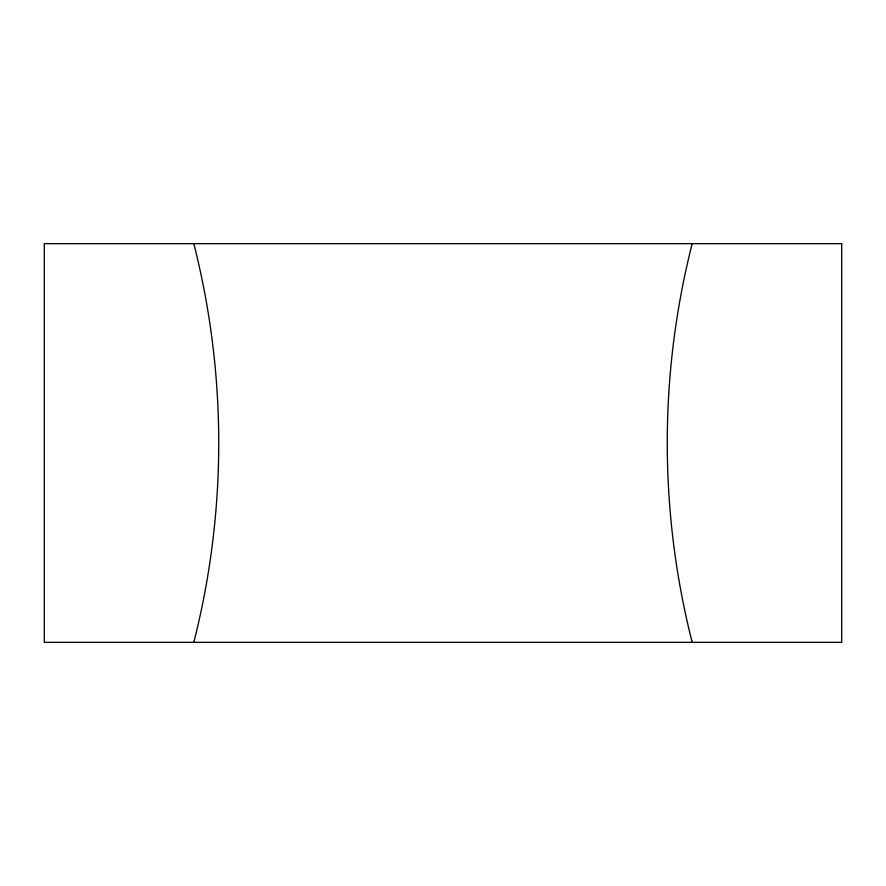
<?xml version="1.0" encoding="UTF-8"?>
<svg xmlns="http://www.w3.org/2000/svg" width="886" height="886" viewBox="0 0 886 886"><rect width="100%" height="100%" fill="white"/><g stroke="black" fill="none" stroke-linecap="round" stroke-linejoin="round"><path stroke-width="1.33" d="M193.812 243.65A809.859 809.859 0 0 1 193.812 642.35M692.188 642.35A809.859 809.859 0 0 1 692.188 243.65M841.7 243.65L44.3 243.65L44.3 642.35L841.7 642.35L841.7 243.65"/></g></svg>
